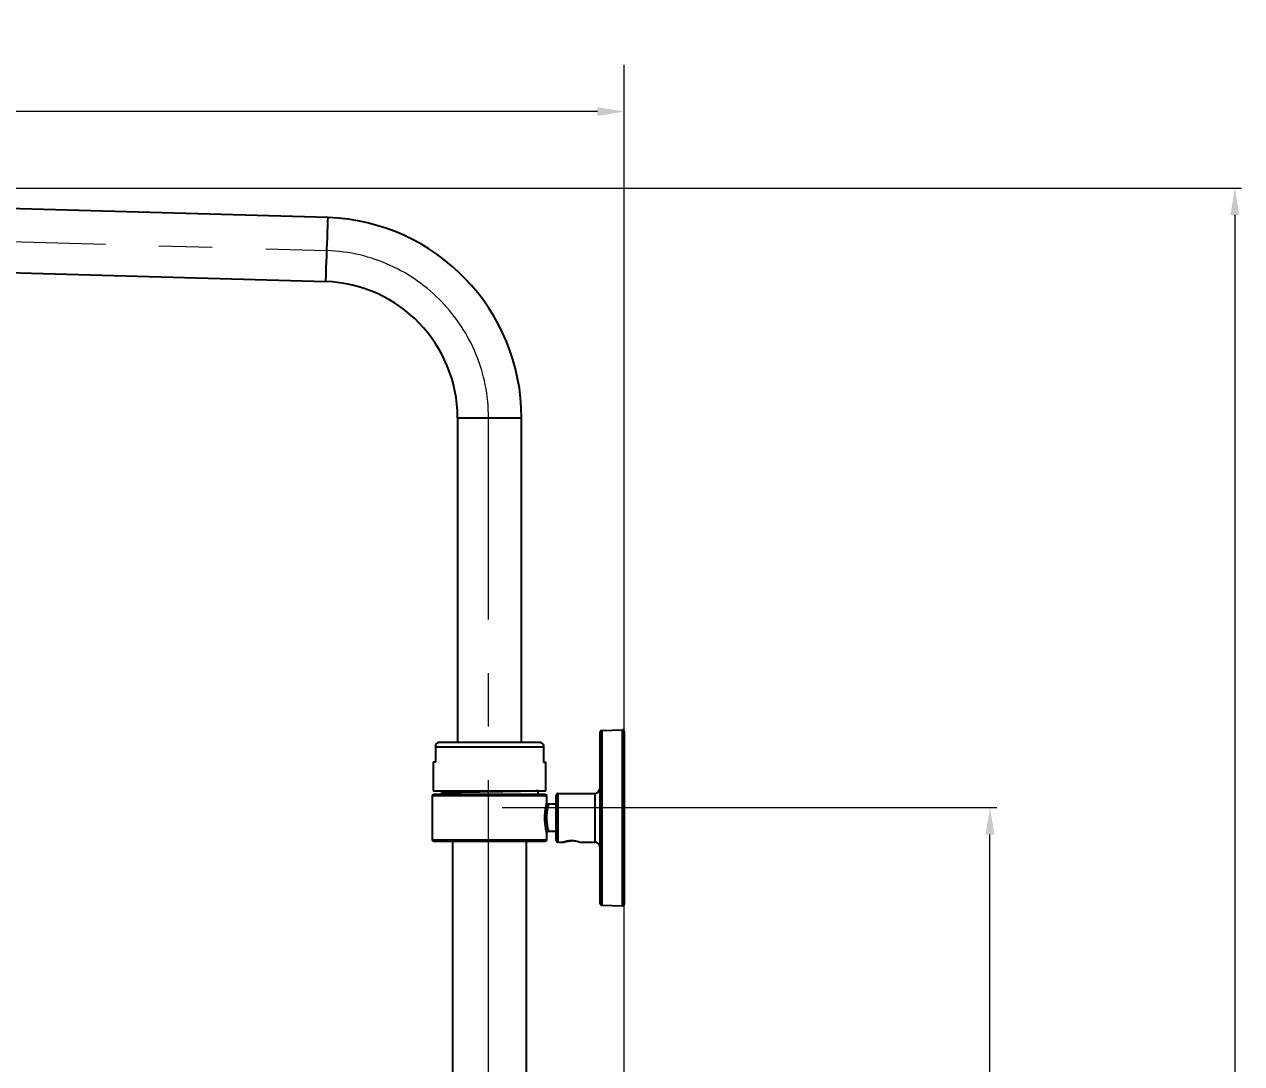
# Model space of a CAD drawing. Extents: x 4885 to 9138, y -729 to 2388.
# Drawn here: x 7202.2 to 7563.5, y 941.3 to 1249.8 of the extents above; entities that cross this region are included whole.
import ezdxf

# ---------------------------------------------------------------- set-up
doc = ezdxf.new("R2010")
doc.units = 0
doc.header["$LTSCALE"] = 10
doc.header["$MEASUREMENT"] = 0
doc.header["$PDMODE"] = 3
doc.header["$PDSIZE"] = -10
doc.linetypes.add('CENTER2', pattern=[28.575, 19.05, -3.175, 3.175, -3.175])
doc.layers.get('0').update_dxf_attribs({"linetype": 'CONTINUOUS'})
doc.layers.get('DEFPOINTS').update_dxf_attribs({"linetype": 'CONTINUOUS'})
doc.layers.add('Cneter', color=1, linetype='CENTER2', lineweight=13)
doc.layers.add('치수선', color=7, linetype='CONTINUOUS', lineweight=20)
doc.styles.add('Daelim Dimension', font='NanumGothic.ttf')
doc.dimstyles.new('DEFAULT', dxfattribs={"dimscale": 2, "dimtxt": 2, "dimasz": 2, "dimexe": 0, "dimexo": 2, "dimgap": 1, "dimtad": 1, "dimdec": 1, "dimzin": 9, "dimdsep": 46, "dimtxsty": 'Daelim Dimension', "dimcen": 0.5, "dimclrd": 252, "dimclre": 252, "dimclrt": 3, "dimadec": 1, "dimazin": 0, "dimtfac": 1, "dimtdec": 1, "dimtix": 1, "dimtmove": 0, "dimatfit": 3, "dimfxl": 1, "dimtolj": 1, "dimtzin": 1, "dimlwd": 9, "dimlwe": 9, "dimarcsym": 0})

# ---------------------------------------------------------------- blocks, each defined once
blk = doc.blocks.new('*D51')
at = {"color": 5, "lineweight": 9, "ltscale": 0.5, "transparency": 16777216}
for p, q in [((7344, 1017.3), (7490.8, 1017.3)), ((7488.8, 223.84), (7488.8, 1009.3)), ((7344, 215.84), (7490.8, 215.84))]:
    blk.add_line(p, q, dxfattribs=at)
at = {"color": 5, "ltscale": 0.5, "transparency": 16777216}
for points in [[(7487.47, 1009.3), (7490.13, 1009.3), (7488.8, 1017.3)], [(7487.47, 223.84), (7490.13, 223.84), (7488.8, 215.84)]]:
    blk.add_solid(points, dxfattribs=at)
at = {"layer": 'DEFPOINTS', "color": 0, "ltscale": 0.5, "transparency": 16777216}
for p in [(7340, 1017.3), (7488.8, 1017.3), (7340, 215.84)]:
    blk.add_point(p, dxfattribs=at)
at = {"color": 7, "ltscale": 0.5, "transparency": 16777216, "insert": (7472.91, 616.57), "char_height": 20, "attachment_point": 5, "rotation": 90, "style": 'Daelim Dimension'}
blk.add_mtext('\\A1;기본 파이프 길이 : 1,000', dxfattribs=at)
blk = doc.blocks.new('*D52')
at = {"color": 5, "lineweight": 9, "ltscale": 0.5, "transparency": 16777216}
for p, q in [((6992.58, 1201.24), (7563.48, 1201.24)), ((7561.48, 1193.24), (7561.48, 202.29)), ((7411.64, 194.29), (7563.48, 194.29))]:
    blk.add_line(p, q, dxfattribs=at)
at = {"color": 5, "ltscale": 0.5, "transparency": 16777216}
for points in [[(7560.15, 1193.24), (7562.82, 1193.24), (7561.48, 1201.24)], [(7560.15, 202.29), (7562.82, 202.29), (7561.48, 194.29)]]:
    blk.add_solid(points, dxfattribs=at)
at = {"layer": 'DEFPOINTS', "color": 0, "ltscale": 0.5, "transparency": 16777216}
for p in [(6988.58, 1201.24), (7407.64, 194.29), (7561.48, 194.29)]:
    blk.add_point(p, dxfattribs=at)
at = {"color": 7, "ltscale": 0.5, "transparency": 16777216, "insert": (7545.78, 697.77), "char_height": 20, "attachment_point": 5, "rotation": 90, "style": 'Daelim Dimension'}
blk.add_mtext('\\A1;(1140~1330)', dxfattribs=at)
blk = doc.blocks.new('*D53')
at = {"color": 5, "lineweight": 9, "ltscale": 0.5, "transparency": 16777216}
for p, q in [((6935.2, 1109.49), (6935.2, 1225.94)), ((7380.28, 1043.91), (7380.28, 1225.94)), ((7372.28, 1223.94), (6943.2, 1223.94))]:
    blk.add_line(p, q, dxfattribs=at)
at = {"color": 5, "ltscale": 0.5, "transparency": 16777216}
for points in [[(6943.2, 1225.27), (6943.2, 1222.61), (6935.2, 1223.94)], [(7372.28, 1225.27), (7372.28, 1222.61), (7380.28, 1223.94)]]:
    blk.add_solid(points, dxfattribs=at)
at = {"layer": 'DEFPOINTS', "color": 0, "ltscale": 0.5, "transparency": 16777216}
for p in [(6935.2, 1223.94), (6935.2, 1105.49), (7380.28, 1039.91)]:
    blk.add_point(p, dxfattribs=at)
at = {"color": 7, "ltscale": 0.5, "transparency": 16777216, "insert": (7157.74, 1236.71), "char_height": 20, "attachment_point": 5, "style": 'Daelim Dimension'}
blk.add_mtext('\\A1;445', dxfattribs=at)

msp = doc.modelspace()

# ---------------------------------------------------------------- linework, layer by layer
at = {"color": 7, "linetype": 'Continuous', "lineweight": 25}
for p, q in [((7292.35, 1192.45), (6988.58, 1201.24)), ((6987.91, 1182.26), (7291.69, 1173.46)), ((7330.78, 1132.99), (7330.78, 1036.77)), ((7349.78, 1036.77), (7349.78, 1132.99)), ((7373.08, 988.86), (7373.08, 1039.69)), ((7373.56, 1040.19), (7379.76, 1040.41)), ((7373.56, 1040.19), (7373.56, 988.36)), ((7379.76, 988.14), (7379.76, 1040.41)), ((7380.28, 1039.91), (7380.28, 988.64)), ((7325.03, 1036.77), (7324.28, 1036.02)), ((7324.28, 1035.27), (7324.28, 1030.77)), ((7356.28, 1035.27), (7324.28, 1035.27)), ((7325.03, 1036.77), (7355.53, 1036.77)), ((7356.28, 1036.02), (7355.53, 1036.77)), ((7356.28, 1035.27), (7356.28, 1030.77)), ((7323.53, 1030.77), (7323.53, 1022.27)), ((7324.28, 1030.77), (7323.53, 1030.77)), ((7356.28, 1030.77), (7357.03, 1030.77)), ((7357.03, 1022.27), (7357.03, 1030.77)), ((7323.28, 1020.77), (7323.28, 1007.77)), ((7323.53, 1022.27), (7357.03, 1022.27)), ((7323.78, 1021.27), (7356.78, 1021.27)), ((7325.98, 1021.27), (7325.98, 1021.66)), ((7329.28, 1022.27), (7329.28, 1021.76)), ((7354.58, 1022.26), (7354.58, 1021.27)), ((7357.28, 1018.71), (7357.28, 1020.77)), ((7360.08, 1007.52), (7360.08, 1021.02)), ((7360.58, 1021.52), (7371.58, 1021.52)), ((7360.58, 1021.52), (7360.58, 1007.02)), ((7371.58, 1007.02), (7371.58, 1021.52)), ((7360.08, 1018.27), (7357.76, 1018.27)), ((7357.28, 1007.77), (7357.28, 1009.8)), ((7357.77, 1010.27), (7360.08, 1010.27)), ((7356.78, 1007.27), (7323.78, 1007.27)), ((7329.28, 1007.27), (7329.28, 799.8)), ((7351.28, 739.18), (7351.28, 1007.27)), ((7360.58, 1007.02), (7362.18, 1007.02)), ((7366.98, 1007.02), (7371.58, 1007.02)), ((7373.56, 988.36), (7379.76, 988.14))]:
    msp.add_line(p, q, dxfattribs=at)
at = {"color": 8, "linetype": 'Continuous', "lineweight": 25}
for p, q in [((7330.78, 1132.99), (7349.78, 1132.99)), ((7357.28, 1020.77), (7323.28, 1020.77)), ((7323.28, 1007.77), (7357.28, 1007.77))]:
    msp.add_line(p, q, dxfattribs=at)
at = {"color": 8, "linetype": 'Continuous', "lineweight": 25, "flags": 128}
msp.add_lwpolyline([(7291.69, 1173.46), (7291.7, 1173.65), (7291.71, 1174.19), (7291.75, 1175.06), (7291.79, 1176.24), (7291.84, 1177.68), (7291.89, 1179.32), (7291.96, 1181.11), (7292.02, 1182.96), (7292.09, 1184.81), (7292.15, 1186.59), (7292.21, 1188.23), (7292.26, 1189.67), (7292.3, 1190.85), (7292.33, 1191.73), (7292.35, 1192.27), (7292.35, 1192.45), (7292.35, 1192.45)], dxfattribs=at)
at = {"color": 7, "linetype": 'Continuous', "lineweight": 25}
for centre, radius, start, end in [((7290.28, 1132.99), 59.5, 0, 88), ((7290.28, 1132.99), 40.5, 0, 88), ((7373.58, 1039.69), 0.5, 92, 180), ((7379.78, 1039.91), 0.5, 0, 92), ((7371.58, 1023.02), 1.5, 270, 0), ((7323.78, 1020.77), 0.5, 90, 180), ((7356.78, 1020.77), 0.5, 0, 90), ((7360.58, 1021.02), 0.5, 90, 180), ((7323.78, 1007.77), 0.5, 180, 270), ((7356.78, 1007.77), 0.5, 270, 0), ((7360.58, 1007.52), 0.5, 180, 270), ((7371.58, 1005.52), 1.5, 0, 90), ((7373.58, 988.86), 0.5, 180, 268), ((7379.78, 988.64), 0.5, 268, 0)]:
    msp.add_arc(centre, radius, start, end, dxfattribs=at)
for points, knots in [([(7324.28, 1036.01), (7324.28, 1035.98), (7324.28, 1035.93), (7324.28, 1035.5), (7324.28, 1035.27)], [0, 0, 0, 0, 0.470297, 1, 1, 1, 1]), ([(7356.28, 1036.01), (7356.28, 1035.98), (7356.28, 1035.93), (7356.28, 1035.5), (7356.28, 1035.27)], [0, 0, 0, 0, 0.470297, 1, 1, 1, 1]), ([(7326.09, 1022.43), (7326.09, 1022.37), (7326.09, 1022.24), (7326.09, 1022.12), (7326.09, 1022.05)], [0, 0, 0, 0, 0.501869, 1, 1, 1, 1]), ([(7354.58, 1022.26), (7354.19, 1022.24), (7353.33, 1022.21), (7351.03, 1022.15), (7347.92, 1022.09), (7344.26, 1022.02), (7340.34, 1021.96), (7336.41, 1021.9), (7332.74, 1021.83), (7329.6, 1021.77), (7327.26, 1021.72), (7326.38, 1021.68), (7325.98, 1021.66)], [0, 0, 0, 0, 0.084883, 0.187863, 0.290737, 0.39545, 0.498431, 0.601304, 0.706017, 0.808999, 0.911871, 1, 1, 1, 1]), ([(7357.28, 1018.71), (7357.28, 1018.72), (7357.27, 1018.76), (7357.28, 1018.8), (7357.28, 1018.85), (7357.29, 1018.88), (7357.29, 1018.89), (7357.29, 1018.89), (7357.29, 1018.89), (7357.29, 1018.89), (7357.29, 1018.89), (7357.29, 1018.89), (7357.29, 1018.89)], [0, 0, 0, 0, 0.1302969, 0.4139869, 0.6097892, 0.716643, 0.7384005, 0.753971, 0.7727927, 0.8056281, 0.8851003, 1, 1, 1, 1]), ([(7357.27, 1009.8), (7357.27, 1009.79), (7357.29, 1009.71), (7357.21, 1010.04), (7357.04, 1010.79), (7356.84, 1011.97), (7356.71, 1013.37), (7356.69, 1014.81), (7356.79, 1016.2), (7356.98, 1017.42), (7357.16, 1018.31), (7357.27, 1018.76), (7357.26, 1018.72), (7357.26, 1018.71)], [0, 0, 0, 0, 0.0109889, 0.1170933, 0.2248115, 0.3307601, 0.4359129, 0.5415099, 0.6352248, 0.7439575, 0.8487986, 0.9512777, 1, 1, 1, 1]), ([(7357.76, 1018.28), (7357.74, 1018.28), (7357.65, 1018.27), (7357.51, 1018.34), (7357.39, 1018.44), (7357.32, 1018.55), (7357.29, 1018.64), (7357.28, 1018.69), (7357.28, 1018.71)], [0, 0, 0, 0, 0.099717, 0.378581, 0.59333, 0.770654, 0.920481, 1, 1, 1, 1]), ([(7357.29, 1009.66), (7357.29, 1009.65), (7357.29, 1009.65), (7357.29, 1009.66), (7357.29, 1009.66), (7357.28, 1009.68), (7357.28, 1009.74), (7357.27, 1009.83), (7357.3, 1009.96), (7357.38, 1010.09), (7357.51, 1010.2), (7357.65, 1010.27), (7357.74, 1010.27), (7357.77, 1010.26)], [0, 0, 0, 0, 0.077606, 0.09487, 0.103971, 0.115803, 0.15229, 0.266521, 0.390678, 0.551412, 0.722865, 0.905051, 1, 1, 1, 1]), ([(7364.58, 1007.43), (7364.42, 1007.43), (7364.11, 1007.42), (7363.5, 1007.36), (7362.83, 1007.22), (7362.39, 1007.09), (7362.2, 1007.03), (7362.18, 1007.03), (7362.18, 1007.02)], [0, 0, 0, 0, 0.1212166, 0.250419, 0.4999915, 0.7495325, 0.8781725, 1, 1, 1, 1]), ([(7362.18, 1007.02), (7362.18, 1007.03), (7362.2, 1007.03), (7362.39, 1007.09), (7362.83, 1007.22), (7363.5, 1007.36), (7364.11, 1007.42), (7364.42, 1007.43), (7364.58, 1007.43)], [0, 0, 0, 0, 0.121843, 0.250513, 0.499917, 0.749229, 0.87862, 1, 1, 1, 1]), ([(7366.98, 1007.02), (7366.97, 1007.03), (7366.95, 1007.03), (7366.76, 1007.09), (7366.32, 1007.22), (7365.65, 1007.36), (7365.05, 1007.42), (7364.73, 1007.43), (7364.58, 1007.43)], [0, 0, 0, 0, 0.121928, 0.250697, 0.500463, 0.749782, 0.878869, 1, 1, 1, 1])]:
    msp.add_open_spline(points, degree=3, knots=knots, dxfattribs=at)
at = {"color": 8, "linetype": 'Continuous', "lineweight": 25}
msp.add_open_spline([(7357.76, 1018.22), (7357.76, 1018.23), (7357.77, 1018.27), (7357.66, 1017.86), (7357.47, 1017.07), (7357.28, 1015.99), (7357.18, 1014.75), (7357.19, 1013.46), (7357.33, 1012.22), (7357.53, 1011.18), (7357.71, 1010.51), (7357.79, 1010.21), (7357.77, 1010.29), (7357.77, 1010.29)], degree=3, knots=[0, 0, 0, 0, 0.049301, 0.153012, 0.258434, 0.366736, 0.459327, 0.563367, 0.667457, 0.773309, 0.881887, 0.989402, 1, 1, 1, 1], dxfattribs=at)
at = {"layer": 'Cneter', "lineweight": 5, "ltscale": 0.5}
for p, q in [((6988.24, 1191.45), (7292.01, 1182.66)), ((7340, 215.84), (7340, 1132.99))]:
    msp.add_line(p, q, dxfattribs=at)
msp.add_arc((7290.28, 1132.99), 49.7, 0, 88, dxfattribs=at)
at = {"layer": '치수선'}
msp.add_line((7380.28, -405.37), (7380.28, 1237.83), dxfattribs=at)

# ---------------------------------------------------------------- dimensions: what is measured, and where the dimension line sits
at = {"color": 5, "ltscale": 0.5}
dim = msp.add_linear_dim(base=(6935.2, 1223.94), p1=(7380.28, 1039.91), p2=(6935.2, 1105.49), dimstyle='DEFAULT', override={"dimtxt": 10, "dimasz": 4, "dimexe": 1, "dimdec": 0, "dimclrd": 5, "dimclre": 5, "dimclrt": 7}, dxfattribs=at)
dim.commit()
dim.dimension.update_dxf_attribs({"geometry": '*D53', "text_midpoint": (7157.74, 1236.71)})
for base, p1, p2, text, picture, middle in [((7561.48, 194.29), (6988.58, 1201.24), (7407.64, 194.29), '(1140~1330)', '*D52', (7545.78, 697.77)), ((7488.8, 1017.3), (7340, 215.84), (7340, 1017.3), '기본 파이프 길이 : 1,000', '*D51', (7472.91, 616.57))]:
    dim = msp.add_linear_dim(base=base, p1=p1, p2=p2, angle=90, text=text, dimstyle='DEFAULT', override={"dimtxt": 10, "dimasz": 4, "dimexe": 1, "dimdec": 0, "dimclrd": 5, "dimclre": 5, "dimclrt": 7}, dxfattribs=at)
    dim.commit()
    dim.dimension.update_dxf_attribs({"geometry": picture, "text_midpoint": middle})

doc.saveas('drawing.dxf')
